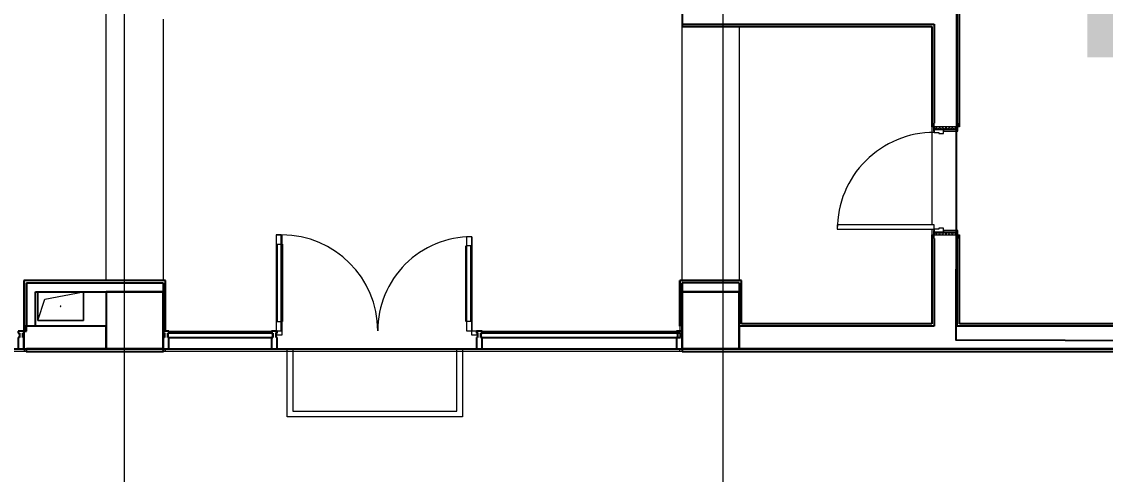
# Model space of a CAD drawing. Header units: millimetres. Extents: x 3914 to 443608, y -156176 to 78197.
# Drawn here: x 136066 to 145567, y -133812 to -129841 of the extents above; entities that cross this region are included whole.
import ezdxf

# ---------------------------------------------------------------- set-up
doc = ezdxf.new("R2010")
doc.units = ezdxf.units.MM
doc.linetypes.add('200_ШТРИХ__ш1_п0_6_', pattern=[160, 100, -60])
for name, color, linetype, lineweight in [('A-DETL-GENF', 7, 'Continuous', 9), ('A-DOOR-1', 7, 'Continuous', 5), ('A-DOOR-2', 7, '200_ШТРИХ__ш1_п0_6_', 5), ('A-DOOR-FRAM-2', 7, 'Continuous', 5), ('A-FLOR', 7, 'Continuous', 9), ('A-GENM', 7, 'Continuous', 9), ('A-GLAZ-CURT-1', 7, 'Continuous', 5), ('A-GLAZ-CURT-2', 7, 'Continuous', 25), ('A-GLAZ-CWMG', 7, 'Continuous', 9), ('A-GLAZ-CWMG-1', 7, 'Continuous', 25), ('Оси', 7, 'Continuous', 9)]:
    doc.layers.add(name, color=color, linetype=linetype, lineweight=lineweight)
doc.layers.add('A-DOOR-FRAM-1', color=7, linetype='Continuous', lineweight=5, true_color=0xc0c0c0)
doc.styles.add('СПДС', font='ГОСТ тип А.ttf', dxfattribs={"width": 0.9})

# ---------------------------------------------------------------- blocks, each defined once
blk = doc.blocks.new('110_Дверь_СКБ_1Ст_Внутренняя1 - Д-14_п_ 950x2100h_охрана-33310230-Объем проектирования 1 этажа')
at = {"layer": 'A-DOOR-2'}
h = blk.add_hatch(dxfattribs=at)
h.set_pattern_fill('FP_33', color=256, style=0, pattern_type=2)
h.set_pattern_definition([(135, (1826.41, 164.685), (-14.14214, -14.14214), []), (225, (1826.41, 164.685), (14.14214, -14.14214), [])])
h.paths.add_polyline_path([(462.5, -100), (487.5, -100), (487.5, 100), (462.5, 99.4), (462.5, -75.3)])
at = {"layer": 'A-DOOR-FRAM-2'}
h = blk.add_hatch(dxfattribs=at)
h.set_pattern_fill('FP_34', color=256, style=0, pattern_type=2)
h.set_pattern_definition([(45, (-296.384, 164.685), (-14.1421, 14.1421), []), (135, (-296.384, 164.685), (-14.1421, -14.1421), [])])
h.paths.add_polyline_path([(-462.5, -100), (-437.5, -100), (-437.5, 100), (-462.5, 100)])
at = {"layer": 'A-DOOR-1'}
for p, q in [((-412.5, 950), (-412.5, 100)), ((-372.5, 950), (-412.5, 950)), ((-372.5, 100), (-372.5, 950)), ((-412.5, 100), (-372.5, 100))]:
    blk.add_line(p, q, dxfattribs=at)
blk.add_arc((-412.5, 100), 850, 360, 90, dxfattribs=at)
at = {"layer": 'A-DOOR-FRAM-1'}
for p, q in [((-422.5, 108), (-492.5, 108)), ((-492.5, 108), (-492.5, 100)), ((-492.5, 100), (-422.5, 100)), ((-437.5, 100), (-462.5, 100)), ((-462.5, 100), (-462.5, -100)), ((-412.5, 100), (-437.5, 100)), ((-437.5, 100), (-437.5, 20)), ((-437.5, -100), (-437.5, 100)), ((-422.5, 100), (-437.5, 100)), ((-437.5, 100), (-437.5, 99)), ((-437.5, 99), (-422.5, 99)), ((-422.5, 100), (-422.5, 108)), ((-422.5, 99), (-422.5, 100)), ((-412.5, 60), (-412.5, 100)), ((437.5, 100), (437.5, 60)), ((462.5, 100), (437.5, 100)), ((517.5, 108), (447.5, 108)), ((447.5, 108), (447.5, 100)), ((462.5, 100), (447.5, 100)), ((447.5, 100), (447.5, 99)), ((447.5, 100), (517.5, 100)), ((447.5, 99), (462.5, 99)), ((462.5, 20), (462.5, 100)), ((487.5, 100), (462.5, 100)), ((462.5, 100), (462.5, -100)), ((462.5, 99), (462.5, 100)), ((487.5, -100), (487.5, 100)), ((517.5, 100), (517.5, 108)), ((-437.5, 20), (-402.5, 20)), ((-422.5, 20), (-437.5, 20)), ((-437.5, 20), (-437.5, -100)), ((-422.5, -100), (-422.5, 20)), ((-402.5, 60), (-412.5, 60)), ((-402.5, 20), (-402.5, 60)), ((437.5, 60), (427.5, 60)), ((427.5, 60), (427.5, 20)), ((427.5, 20), (462.5, 20)), ((462.5, 20), (447.5, 20)), ((447.5, 20), (447.5, -100)), ((462.5, -100), (462.5, 20)), ((-422.5, -100), (-492.5, -100)), ((-492.5, -100), (-492.5, -108)), ((-492.5, -108), (-422.5, -108)), ((-462.5, -100), (-437.5, -100)), ((-437.5, -100), (-422.5, -100)), ((-422.5, -108), (-422.5, -100)), ((447.5, -100), (462.5, -100)), ((517.5, -100), (447.5, -100)), ((447.5, -100), (447.5, -108)), ((447.5, -108), (517.5, -108)), ((462.5, -100), (487.5, -100)), ((517.5, -108), (517.5, -100))]:
    blk.add_line(p, q, dxfattribs=at)
blk = doc.blocks.new('Прямоугольный импост - Импост структурный с накладкой - 160мм Темный-V113-Объем проектирования 1 этажа')
at = {"layer": 'A-GLAZ-CWMG-1'}
for p, q in [((-50, 0), (-50, 17)), ((-50, 17), (0, 17)), ((-40, 0), (-50, 0)), ((-40, -40), (-40, 0)), ((0, 0), (-10, 0)), ((-10, 0), (-10, -40)), ((0, 17), (0, 0)), ((-50, -140), (-50, -40)), ((-50, -40), (-40, -40)), ((-10, -40), (0, -40)), ((0, -40), (0, -140)), ((0, -140), (-50, -140))]:
    blk.add_line(p, q, dxfattribs=at)
blk = doc.blocks.new('Системная панель - Стекло - 40мм-32354598-Объем проектирования 1 этажа')
at = {"layer": 'A-GLAZ-CURT-2'}
for p, q in [((875, 40), (-875, 40)), ((-875, 40), (-875, 0)), ((-875, 0), (875, 0)), ((875, 0), (875, 40))]:
    blk.add_line(p, q, dxfattribs=at)
blk = doc.blocks.new('Прямоугольный импост - Импост структурный с накладкой - 160мм Темный-32355000-Объем проектирования 1 этажа')
at = {"layer": 'A-GLAZ-CWMG'}
for p, q in [((113845.4, 13557), (115550, 13557)), ((113845.4, 13400), (115550, 13400))]:
    blk.add_line(p, q, dxfattribs=at)
blk = doc.blocks.new('Прямоугольный импост - Импост структурный с накладкой - 160мм Темный-V112-Объем проектирования 1 этажа')
at = {"layer": 'A-GLAZ-CWMG-1'}
for p, q in [((-25, 0), (-25, 17)), ((-25, 17), (25, 17)), ((-15, 0), (-25, 0)), ((-15, -40), (-15, 0)), ((25, 0), (15, 0)), ((15, 0), (15, -40)), ((25, 17), (25, 0)), ((-25, -140), (-25, -40)), ((-25, -40), (-15, -40)), ((15, -40), (25, -40)), ((25, -40), (25, -140)), ((25, -140), (-25, -140))]:
    blk.add_line(p, q, dxfattribs=at)
blk = doc.blocks.new('GM_Отверстие прямоугольное _в плите_ - Отверстие-V201-Объем проектирования 1 этажа')
at = {"layer": 'A-GENM'}
for p, q in [((-200, -125), (-200, 125)), ((-200, 125), (-200, -125)), ((-137.5, 62.5), (200, 125)), ((200, 125), (200, -125)), ((200, -125), (200, 125)), ((-200, -125), (-137.5, 62.5)), ((200, -125), (-200, -125)), ((-200, -125), (200, -125))]:
    blk.add_line(p, q, dxfattribs=at)
for start, end in [(360, 180), (180, 360)]:
    blk.add_arc((0, 0), 2.5, start, end, dxfattribs=at)
blk = doc.blocks.new('Системная панель - Стекло - 40мм-32354452-Объем проектирования 1 этажа')
at = {"layer": 'A-GLAZ-CURT-1'}
h = blk.add_hatch(dxfattribs=at)
h.set_pattern_fill('FP_190', color=256, style=0, pattern_type=2)
h.set_pattern_definition([(225, (111750.2, 13340), (565.6854, -565.6854), [400, -1200]), (225, (112150.2, 13540), (565.6854, -565.6854), [1200, -400]), (225, (111350.2, 13740), (565.6854, -565.6854), [400, -1200])])
h.paths.add_polyline_path([(460.2, 40), (-460.2, 40), (-459.8, 0), (460.2, 0), (460.2, 20.1)])
at = {"layer": 'A-GLAZ-CURT-2'}
for p, q in [((460.2, 40), (-460.2, 40)), ((-460.2, 40), (-460.2, 0)), ((-460.2, 0), (460.2, 0)), ((460.2, 0), (460.2, 40))]:
    blk.add_line(p, q, dxfattribs=at)
blk = doc.blocks.new('Прямоугольный импост - Импост структурный с накладкой - 160мм Темный-32355003-Объем проектирования 1 этажа')
at = {"layer": 'A-GLAZ-CWMG'}
for p, q in [((111100, 13557), (112000.4, 13557)), ((111100, 13400), (112000.4, 13400))]:
    blk.add_line(p, q, dxfattribs=at)
blk = doc.blocks.new('Прямоугольный импост - Импост структурный с накладкой - 160мм Темный-V211-Объем проектирования 1 этажа')
at = {"layer": 'A-GLAZ-CWMG-1'}
for p, q in [((0, 17), (-50, 17)), ((-50, 17), (-50, 0)), ((-50, 0), (-40, 0)), ((-40, 0), (-40, -40)), ((-10, -40), (-10, 0)), ((-10, 0), (0, 0)), ((0, 0), (0, 17)), ((-40, -40), (-50, -40)), ((-50, -40), (-50, -140)), ((0, -40), (-10, -40)), ((0, -140), (0, -40)), ((-50, -140), (0, -140))]:
    blk.add_line(p, q, dxfattribs=at)
blk = doc.blocks.new('Прямоугольный импост - Импост структурный с накладкой - 160мм Темный-30755595-Объем проектирования 1 этажа')
at = {"layer": 'A-GLAZ-CWMG-1'}
for p, q in [((0, 17), (-50, 17)), ((-50, 17), (-50, 0)), ((-50, 0), (-40, 0)), ((-40, 0), (-40, -40)), ((-10, -40), (-10, 0)), ((-10, 0), (0, 0)), ((0, 0), (0, 17)), ((-40, -40), (-50, -40)), ((-50, -40), (-50, -140)), ((0, -40), (-10, -40)), ((0, -140), (0, -40)), ((-50, -140), (0, -140))]:
    blk.add_line(p, q, dxfattribs=at)
blk = doc.blocks.new('Дверь_Витражная_остекление_ - ВВ-13 остекление-32355241-Объем проектирования 1 этажа')
at = {"layer": 'A-DETL-GENF'}
for p, q in [((-787.5, -20), (-832.5, -20)), ((-832.5, -845), (-832.5, -20)), ((-787.5, -20), (-832.5, -20)), ((-832.5, -20), (-832.5, -845)), ((-787.5, -845), (-787.5, -20)), ((-787.5, -845), (-787.5, -20)), ((837.5, -860), (837.5, -20)), ((837.5, -20), (837.5, -860)), ((882.5, -860), (882.5, -20)), ((882.5, -860), (882.5, -20)), ((-832.5, -100), (-787.5, -100)), ((-822.5, -765), (-822.5, -100)), ((-778.5, -765), (-778.5, -100)), ((828.5, -780), (828.5, -100)), ((882.5, -100), (837.5, -100)), ((872.5, -780), (872.5, -100)), ((-832.5, -765), (-787.5, -765)), ((-832.5, -845), (-787.5, -845)), ((-832.5, -845), (-787.5, -845)), ((882.5, -780), (837.5, -780)), ((882.5, -860), (837.5, -860)), ((837.5, -860), (882.5, -860))]:
    blk.add_line(p, q, dxfattribs=at)
at = {"layer": 'A-DOOR-1'}
for p, q in [((-882.5, 20), (-832.5, 20)), ((-882.5, -20), (-882.5, 20)), ((-832.5, 20), (-832.5, -20)), ((832.5, 20), (882.5, 20)), ((832.5, -20), (832.5, 20)), ((882.5, 20), (882.5, -20)), ((-832.5, -20), (-882.5, -20)), ((-832.5, -845), (-832.5, -20)), ((832.5, -860), (832.5, -20)), ((882.5, -20), (832.5, -20))]:
    blk.add_line(p, q, dxfattribs=at)
for centre, radius, start, end in [((-832.5, -20), 825, 270, 0), ((832.5, -20), 840, 180, 270)]:
    blk.add_arc(centre, radius, start, end, dxfattribs=at)

msp = doc.modelspace()

# ---------------------------------------------------------------- linework, layer by layer
for p, q in [((144288, -130762.7), (144288, -127233.7)), ((144267, -130732.7), (144267, -128437.7)), ((141857.4, -129612.7), (141857.4, -129882.7)), ((141857.4, -129862.7), (144067, -129862.7)), ((144067, -129862.7), (144067, -130732.7)), ((141857.4, -129882.7), (141857.4, -129883.7)), ((141857.4, -129883.7), (144046, -129883.7)), ((144046, -129882.7), (144047, -129882.7)), ((144046, -129883.7), (144046, -130762.7)), ((144046, -130762.7), (144047, -130762.7)), ((144287, -130762.7), (144288, -130762.7)), ((144047, -131712.7), (144046, -131712.7)), ((144046, -131712.7), (144046, -132491.7)), ((144067, -131742.7), (144067, -132512.7)), ((144267, -132512.7), (144267, -131742.7)), ((144288, -131712.7), (144287, -131712.7)), ((144288, -132491.7), (144288, -131712.7)), ((136086, -132111.7), (136086, -132512.7)), ((137328, -132111.7), (136086, -132111.7)), ((136107, -132132.7), (136107, -132512.7)), ((136107, -132555.7), (136107, -132132.7)), ((136107, -132132.7), (137307, -132132.7)), ((137307, -132132.7), (137307, -132555.7)), ((137328, -132555.7), (137328, -132111.7)), ((141836.4, -132111.7), (141836.4, -132512.7)), ((142378, -132111.7), (141836.4, -132111.7)), ((141837.4, -132512.7), (141837.4, -132112.7)), ((141855.1, -132112.7), (141857, -132112.7)), ((141857, -132555.7), (141857, -132132.7)), ((142357, -132132.7), (141857, -132132.7)), ((141857.4, -132132.7), (141857.4, -132212.7)), ((142357, -132132.7), (142357, -132712.7)), ((142378, -132491.7), (142378, -132111.7)), ((136187, -132512.7), (136187, -132212.7)), ((136187, -132212.7), (137307, -132212.7)), ((137307, -132212.7), (136807, -132212.7)), ((136807, -132212.7), (136807, -132512.7)), ((137307, -132712.7), (137307, -132212.7)), ((141837, -132174.9), (141837, -132233.5)), ((142357, -132212.7), (141857, -132212.7)), ((141857, -132212.7), (141857, -132712.7)), ((141857.4, -132212.7), (142357, -132212.7)), ((142357, -132512.7), (142357, -132212.7)), ((136807, -132512.7), (136086, -132512.7)), ((136086, -132512.7), (136086, -132712.7)), ((136087, -132512.7), (136087, -132555.7)), ((136807, -132512.7), (136807, -132712.7)), ((136807, -132712.7), (136807, -132512.7)), ((141836.4, -132512.7), (141837.4, -132512.7)), ((144067, -132512.7), (142357, -132512.7)), ((142357, -132712.7), (142357, -132512.7)), ((142378, -132492.7), (142377, -132492.7)), ((144046, -132491.7), (142378, -132491.7)), ((142378, -132491.7), (142378, -132492.7)), ((144047, -132491.7), (144047, -132492.7)), ((144047, -132491.7), (144047, -132491.7)), ((147187, -132512.7), (144267, -132512.7)), ((147167, -132492.7), (144287, -132492.7)), ((147166, -132491.7), (144288, -132491.7)), ((136087, -132555.7), (136107, -132555.7)), ((137307, -132555.7), (137327, -132555.7)), ((137327, -132555.7), (137328, -132555.7)), ((141837, -132555.7), (141857, -132555.7)), ((136086, -132712.7), (136807, -132712.7)), ((136106, -132712.7), (136106, -132732.7)), ((137307, -132712.7), (136107, -132712.7)), ((136807, -132712.7), (137307, -132712.7)), ((137307, -132722.7), (137307, -132712.7)), ((137308, -132722.7), (137307, -132722.7)), ((137308, -132733.7), (137308, -132722.7)), ((141857, -132712.7), (141856, -132712.7)), ((141856, -132712.7), (141856, -132732.7)), ((141857, -132712.7), (142357, -132712.7)), ((146637, -132712.7), (141857, -132712.7)), ((142357, -132712.7), (147187, -132712.7)), ((136106, -132732.7), (136106, -132733.7)), ((136106, -132733.7), (137307, -132733.7)), ((137307, -132733.7), (137307, -132732.7)), ((137307, -132733.7), (137308, -132733.7)), ((141856, -132732.7), (141856, -132733.7)), ((141856, -132733.7), (146617, -132733.7))]:
    msp.add_line(p, q)
at = {"flags": 128}
msp.add_lwpolyline([(144267.6, -127654.3), (144255.9, -132633.3), (147133.9, -132640.1), (147134.6, -132340.1), (147414.6, -132340.7), (147425.6, -127682.7), (147146.1, -127682.1), (147146.1, -127661.1), (146916.7, -127660.5)], close=True, dxfattribs=at)
msp.add_lwpolyline([(108971, -132712.7), (147467, -132712.7), (147467, -135512.7), (108971, -135512.7)], close=True)
at = {"layer": 'A-FLOR'}
for p, q in [((136807, -132112.7), (136807, -127532.7)), ((144287, -127512.7), (144287, -130762.7)), ((137307, -129819.7), (137307, -132112.7)), ((141857.4, -132112.7), (141857.4, -129882.7)), ((141857.4, -129882.7), (144046, -129882.7)), ((142357.4, -129882.7), (142357.4, -132112.7)), ((144047, -129882.7), (144047, -131622.7)), ((144059, -130762.7), (144047, -130762.7)), ((144287, -130762.7), (144275, -130762.7)), ((144047, -131662.7), (144047, -132491.7)), ((144047, -131712.7), (144059, -131712.7)), ((144275, -131712.7), (144287, -131712.7)), ((144287, -131712.7), (144287, -132492.7)), ((137327, -132112.7), (136087, -132112.7)), ((136087, -132112.7), (136087, -132512.7)), ((137327, -132555.7), (137327, -132112.7)), ((141855.1, -132112.7), (141837, -132112.7)), ((141837, -132112.7), (141837, -132174.9)), ((142377, -132112.7), (141857, -132112.7)), ((142377, -132492.7), (142377, -132112.7)), ((141837, -132176.2), (141837, -132232.4)), ((141837, -132233.5), (141837, -132555.7)), ((144047, -132492.7), (142378, -132492.7)), ((144288, -132492.7), (147166, -132492.7)), ((141857, -132572.7), (141857, -132612.7)), ((136087, -132712.7), (136087, -132732.7)), ((137327, -132732.7), (137327, -132712.7)), ((138394.1, -133308.2), (138394.1, -132708.2)), ((138394.1, -132708.2), (138444.1, -132708.2)), ((138444.1, -132708.2), (138444.1, -133258.2)), ((139881.2, -133258.2), (139881.2, -132708.2)), ((139881.2, -132708.2), (139931.2, -132708.2)), ((139931.2, -132708.2), (139931.2, -133308.2)), ((141837, -132732.7), (141837, -132712.7)), ((134540.8, -132732.7), (138394.1, -132732.7)), ((137327, -132732.7), (138394.1, -132732.7)), ((138396.3, -132732.7), (139929, -132732.7)), ((139931.2, -132732.7), (146616, -132732.7)), ((138444.1, -133258.2), (139881.2, -133258.2)), ((139931.2, -133308.2), (138394.1, -133308.2))]:
    msp.add_line(p, q, dxfattribs=at)
at = {"layer": 'Оси'}
for points in [[(136967, -148019), (136967, -143019), (136967, -129084.5), (136967, -124084.5)], [(142217, -148019), (142217, -143019), (142217, -129197.6), (142217, -124197.6)]]:
    msp.add_lwpolyline(points, dxfattribs=at)

# ---------------------------------------------------------------- block references
for name, p, rotation in [('110_Дверь_СКБ_1Ст_Внутренняя1 - Д-14_п_ 950x2100h_охрана-33310230-Объем проектирования 1 этажа', (144167, -131250.2), 90), ('Дверь_Витражная_остекление_ - ВВ-13 остекление-32355241-Объем проектирования 1 этажа', (139179.9, -132572.7), 180), ('Системная панель - Стекло - 40мм-32354452-Объем проектирования 1 этажа', (137807.2, -132572.7), 180), ('Системная панель - Стекло - 40мм-32354598-Объем проектирования 1 этажа', (140967.4, -132572.7), 180)]:
    msp.add_blockref(name, p, dxfattribs=dict(rotation=rotation))
for name, p in [('GM_Отверстие прямоугольное _в плите_ - Отверстие-V201-Объем проектирования 1 этажа', (136407, -132337.7)), ('Прямоугольный импост - Импост структурный с накладкой - 160мм Темный-30755595-Объем проектирования 1 этажа', (136086, -132572.7)), ('Прямоугольный импост - Импост структурный с накладкой - 160мм Темный-32355003-Объем проектирования 1 этажа', (26257, -146112.7)), ('Прямоугольный импост - Импост структурный с накладкой - 160мм Темный-32355000-Объем проектирования 1 этажа', (26257, -146112.7)), ('Прямоугольный импост - Импост структурный с накладкой - 160мм Темный-V211-Объем проектирования 1 этажа', (141857, -132572.7))]:
    msp.add_blockref(name, p)
at = {"extrusion": (0, 0, -1)}
for name, p in [('Прямоугольный импост - Импост структурный с накладкой - 160мм Темный-V113-Объем проектирования 1 этажа', (-137307, -132572.7)), ('Прямоугольный импост - Импост структурный с накладкой - 160мм Темный-V112-Объем проектирования 1 этажа', (-138282.4, -132572.7)), ('Прямоугольный импост - Импост структурный с накладкой - 160мм Темный-V112-Объем проектирования 1 этажа', (-140077.4, -132572.7))]:
    msp.add_blockref(name, p, dxfattribs=at)

# ---------------------------------------------------------------- texts
at = {"insert": (145658.3, -129405.4), "char_height": 500, "width": 1096.708, "attachment_point": 1, "style": 'СПДС', "bg_fill": 1, "box_fill_scale": 1.5, "bg_fill_color": 7, "bg_fill_true_color": 16777215, "bg_fill_transparency": 0}
msp.add_mtext('1.61', dxfattribs=at)

doc.saveas('drawing.dxf')
